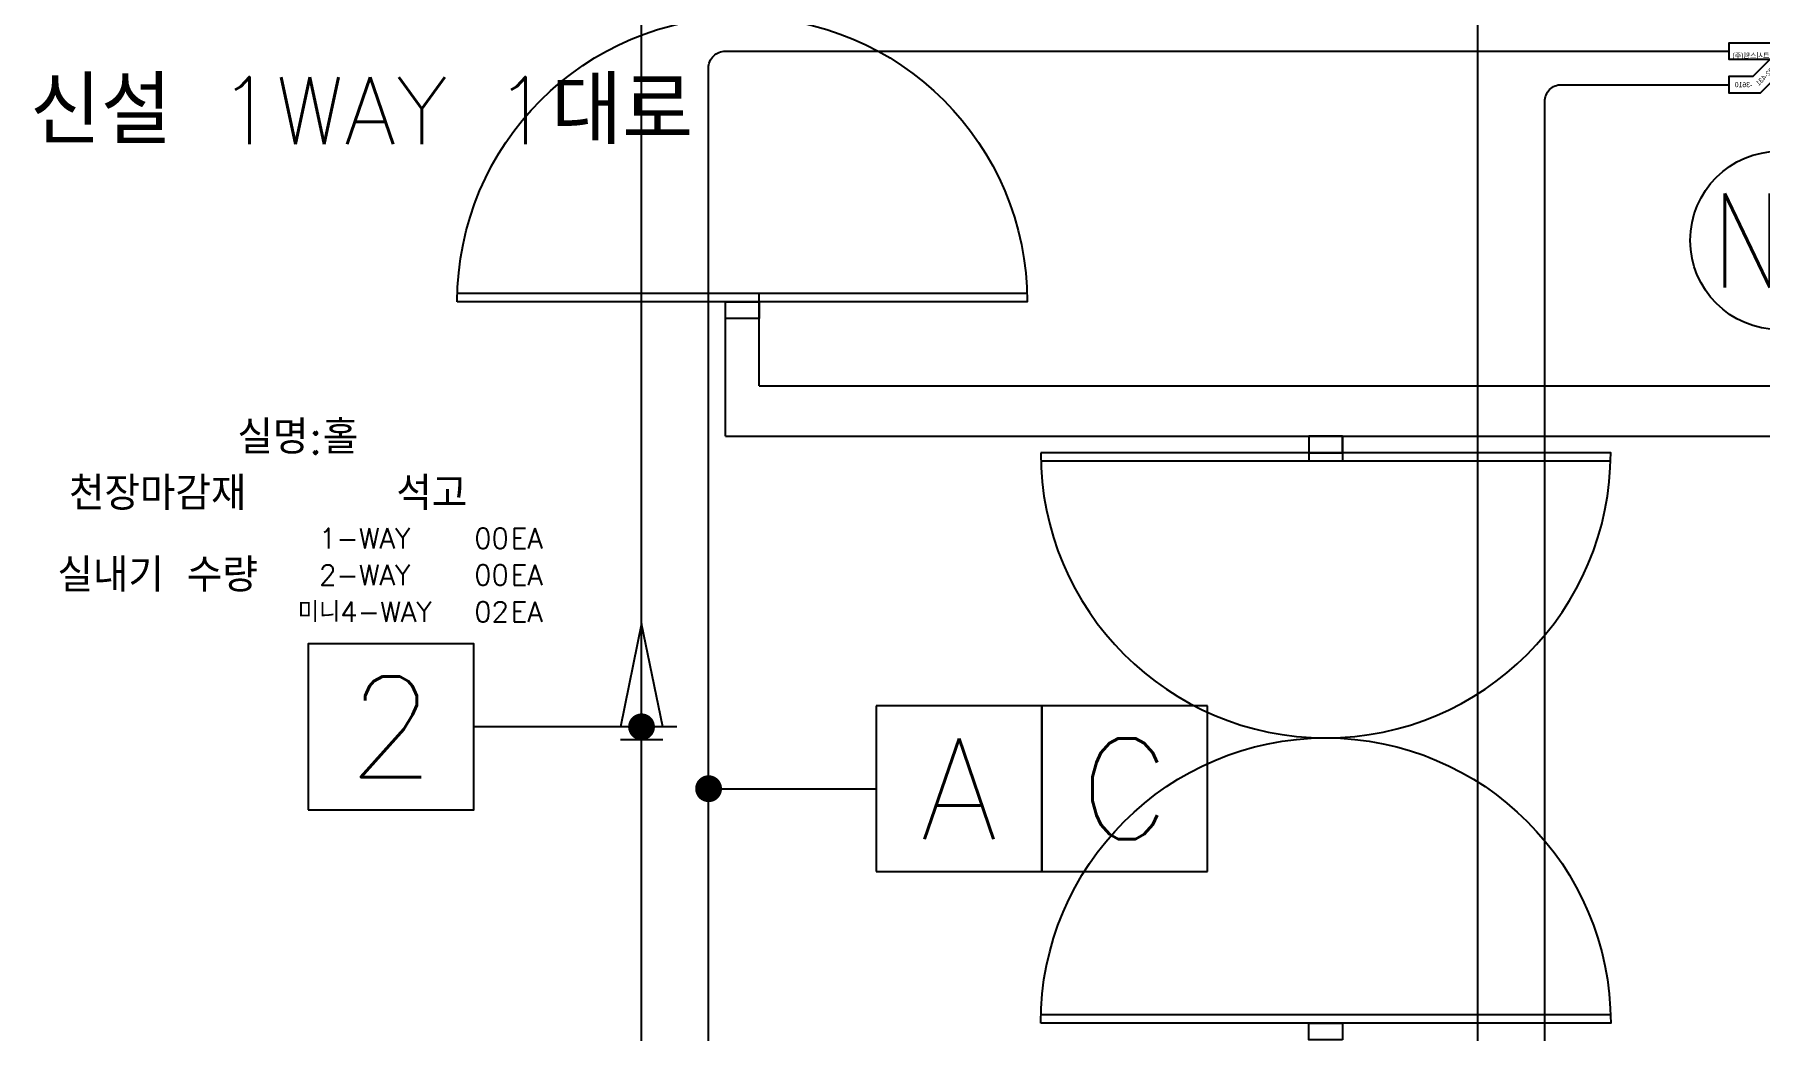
# Model space of a CAD drawing. Header units: millimetres. Extents: x -56261 to 196039, y 9480 to 100001.
# Drawn here: x 124376 to 129524, y 80404 to 83376 of the extents above; entities that cross this region are included whole.
import ezdxf
from ezdxf.enums import TextEntityAlignment as Align

# ---------------------------------------------------------------- set-up
doc = ezdxf.new("R2010")
doc.units = ezdxf.units.MM
for name, color, linetype in [('2', 2, 'Continuous'), ('DVM_DRAIN', 5, 'Continuous'), ('DVM_DRAIN_MARK', 7, 'Continuous'), ('DVM_JOINT', 6, 'Continuous'), ('DVM_PIPE', 3, 'Continuous'), ('DVM_PIPE_MARK', 2, 'Continuous'), ('PLAN', 9, 'Continuous'), ('현장조사', 4, 'Continuous')]:
    doc.layers.add(name, color=color, linetype=linetype)
doc.layers.add('DVM_PMAT_MARK', color=6, linetype='Continuous', lineweight=25)
doc.styles.add('DVM_DEFAULT', font='romans.shx', dxfattribs={"bigfont": 'whgtxt.shx'})
doc.styles.add('GHS', font='romans.shx', dxfattribs={"width": 0.8, "bigfont": 'ghs.shx'})
doc.styles.add('삼성전자', font='')
doc.styles.get('삼성전자').set_extended_font_data('Gulim')

# ---------------------------------------------------------------- blocks, each defined once
blk = doc.blocks.new('AC_RF')
at = {"layer": 'DVM_JOINT'}
blk.add_lwpolyline([(-150, 25), (-150, -25), (-42.3, -25), (57.7, -125), (150, -125), (150, -75), (78.4, -75), (28.4, -25), (150, -25), (150, 25), (-150, 25)], dxfattribs=at)
at = {"layer": 'DVM_JOINT', "style": '삼성전자'}
for s, p in [('샤프에어테크시스템(주)', (36.8, -12.9)), ('-3610', (107.1, -100))]:
    blk.add_text(s, height=15, dxfattribs=at).set_placement(p, align=Align.MIDDLE_CENTER)
blk.add_text('02-431', height=15, rotation=315, dxfattribs=at).set_placement((44.2, -76.2), align=Align.MIDDLE_CENTER)
blk = doc.blocks.new('PIPE_MARK_LG')
at = {"layer": 'DVM_PIPE_MARK', "color": 0}
for p, q in [((0, 247), (-494, 247)), ((-494, 247), (-494, -247)), ((494, 247), (0, 247)), ((0, 247), (0, -247)), ((0, -247), (0, 247)), ((494, -247), (494, 247)), ((-494, -247), (0, -247)), ((0, -247), (494, -247))]:
    blk.add_line(p, q, dxfattribs=at)
at = {"layer": 'DVM_PIPE_MARK', "color": 0, "style": 'DVM_DEFAULT'}
for tag, p in [('L', (-247, 0)), ('G', (247, 0))]:
    blk.add_attdef(tag, text='', height=300, dxfattribs=at).set_placement(p, align=Align.MIDDLE)
blk = doc.blocks.new('PMAT_MARK')
at = {"layer": 'DVM_PMAT_MARK'}
blk.add_circle((0, 0), 266, dxfattribs=at)
at = {"layer": 'DVM_PMAT_MARK', "style": 'DVM_DEFAULT', "width": 0.8}
blk.add_attdef('$SYM', text='', height=280, dxfattribs=at).set_placement((0, 0), align=Align.MIDDLE)
blk = doc.blocks.new('DRAIN_DIR')
at = {"layer": 'DVM_DRAIN_MARK', "color": 0, "linetype": 'Continuous'}
for p, q in [((0, -105.3), (0, 105.3)), ((-38.9, -63.2), (-38.9, 63.2)), ((307.9, 0), (0, 63.2)), ((0, -63.2), (307.9, 0))]:
    blk.add_line(p, q, dxfattribs=at)
blk = doc.blocks.new('DRAIN_MARK')
at = {"layer": 'DVM_DRAIN_MARK', "color": 0}
blk.add_lwpolyline([(-247, -247), (247, -247), (247, 247), (-247, 247)], close=True, dxfattribs=at)
at = {"layer": 'DVM_DRAIN_MARK', "color": 0, "ltscale": 0.05, "style": 'DVM_DEFAULT'}
blk.add_attdef('S', text='', height=300, dxfattribs=at).set_placement((0, 0), align=Align.MIDDLE_CENTER)

msp = doc.modelspace()

# ---------------------------------------------------------------- linework, layer by layer
at = {"layer": 'DVM_DRAIN', "color": 5}
for points in [[(125986.3, 79097.7), (126186.3, 79097.7), (126186.3, 83526.2)], [(128480.1, 78397.7), (128680.1, 78397.7), (128680.1, 83526.2)]]:
    msp.add_lwpolyline(points, dxfattribs=at)
at = {"layer": 'DVM_DRAIN_MARK', "color": 2}
msp.add_line((126186.3, 81311.9), (125686.3, 81311.9), dxfattribs=at)
at = {"layer": 'DVM_DRAIN_MARK', "color": 2, "const_width": 40}
msp.add_lwpolyline([(126166.3, 81311.9, -1), (126206.3, 81311.9, -1), (126206.3, 81311.9, -1)], format="xyb", close=True, dxfattribs=at)
at = {"layer": 'DVM_PIPE'}
for points in [[(125986.3, 78928.8), (126336.3, 78928.8, 0.414214), (126386.3, 78978.8), (126386.3, 83276.2, -0.414214), (126436.3, 83326.2), (129430.1, 83326.2)], [(128480.1, 78228.8), (128830.1, 78228.8, 0.414214), (128880.1, 78278.8), (128880.1, 83176.2, -0.414214), (128930.1, 83226.2), (129430.1, 83226.2)]]:
    msp.add_lwpolyline(points, format="xyb", dxfattribs=at)
at = {"layer": 'DVM_PIPE_MARK', "color": 1}
msp.add_line((126386.3, 81127.5), (126886.3, 81127.5), dxfattribs=at)
at = {"layer": 'DVM_PIPE_MARK', "color": 1, "const_width": 40}
msp.add_lwpolyline([(126366.3, 81127.5, -1), (126406.3, 81127.5, -1), (126406.3, 81127.5, -1)], format="xyb", close=True, dxfattribs=at)
at = {"layer": 'PLAN'}
for p, q in [((127336.3, 82603.8), (125637.1, 82603.8)), ((126536.7, 82328.8), (126536.7, 82603.8)), ((126436.7, 82178.8), (126436.7, 82528.8)), ((126536.7, 82328.8), (126536.7, 82528.8)), ((126536.7, 82328.8), (141833.4, 82328.8)), ((126436.7, 82178.8), (137783.4, 82178.8)), ((128176.8, 82178.8), (128176.8, 82103.8)), ((128276.8, 82178.8), (128276.8, 82103.8)), ((129076.4, 82103.8), (127377.2, 82103.8)), ((128176.8, 81280.3), (128176.8, 81277.4)), ((128276.8, 81280.3), (128276.8, 81277.4)), ((129076.4, 80453.8), (127377.2, 80453.8))]:
    msp.add_line(p, q, dxfattribs=at)
for points in [[(125636.7, 82578.8, -1), (127336.7, 82578.8)], [(127376.8, 82128.8, 1), (129076.8, 82128.8)], [(127376.8, 80428.8, -1), (129076.8, 80428.8)]]:
    msp.add_lwpolyline(points, format="xyb", close=True, dxfattribs=at)
for points in [[(126536.7, 82528.8), (126436.7, 82528.8), (126436.7, 82578.8), (126536.7, 82578.8)], [(128276.8, 82178.8), (128176.8, 82178.8), (128176.8, 82128.8), (128276.8, 82128.8)], [(128276.8, 80378.8), (128176.8, 80378.8), (128176.8, 80428.8), (128276.8, 80428.8)]]:
    msp.add_lwpolyline(points, close=True, dxfattribs=at)

# ---------------------------------------------------------------- block references
at = {"layer": 'DVM_DRAIN_MARK', "color": 7, "rotation": 90}
msp.add_blockref('DRAIN_DIR', (126186.3, 81311.9), dxfattribs=at)
at = {"layer": 'DVM_DRAIN_MARK', "color": 1}
msp.add_blockref('DRAIN_MARK', (125439.3, 81311.9), dxfattribs=at).add_auto_attribs({'S': '2'})
at = {"layer": 'DVM_JOINT', "extrusion": (0, -1.22465e-16, -1)}
msp.add_blockref('AC_RF', (-129580.1, 83326.2), dxfattribs=at)
at = {"layer": 'DVM_PIPE_MARK', "color": 2}
ref = msp.add_blockref('PIPE_MARK_LG', (127380.3, 81127.5), dxfattribs=at)
ref.add_attrib('L', 'A', dxfattribs={"color": 4, "height": 300, "style": 'DVM_DEFAULT'}).set_placement((127133.3, 81127.5), align=Align.MIDDLE)
ref.add_attrib('G', 'C', dxfattribs={"color": 3, "height": 300, "style": 'DVM_DEFAULT'}).set_placement((127627.3, 81127.5), align=Align.MIDDLE)
at = {"layer": 'DVM_PMAT_MARK', "color": 6}
ref = msp.add_blockref('PMAT_MARK', (129580.1, 82761.9), dxfattribs=at)
ref.add_attrib('$SYM', 'N1', dxfattribs={"color": 6, "height": 280, "style": 'DVM_DEFAULT', "width": 0.8}).set_placement((129580.1, 82761.9), align=Align.MIDDLE)

# ---------------------------------------------------------------- texts
at = {"layer": '2', "style": 'GHS'}
msp.add_text('신설 1WAY 1대로', height=200, dxfattribs=at).set_placement((124362.4, 83149), align=Align.MIDDLE_LEFT)
at = {"layer": '현장조사', "color": 7, "style": 'GHS'}
for s, height, p in [('실명:홀', 100, (125161.3, 82175.3)), ('석고', 100, (125560.7, 82008)), ('00', 60, (125739, 81874)), ('00', 60, (125739, 81764.4)), ('02', 60, (125739, 81654.8))]:
    msp.add_text(s, height=height, dxfattribs=at).set_placement(p, align=Align.MIDDLE_CENTER)
at = {"layer": '현장조사', "style": 'GHS'}
for s, height, p in [('천장마감재', 100, (124743.2, 82008)), ('1-WAY', 60, (125361, 81874)), ('EA', 60, (125844, 81874)), ('실내기 수량', 100, (124743.2, 81764.4)), ('2-WAY', 60, (125361, 81764.4)), ('EA', 60, (125844, 81764.4)), ('미니4-WAY', 60, (125361, 81654.8)), ('EA', 60, (125844, 81654.8))]:
    msp.add_text(s, height=height, dxfattribs=at).set_placement(p, align=Align.MIDDLE_CENTER)

doc.saveas('drawing.dxf')
